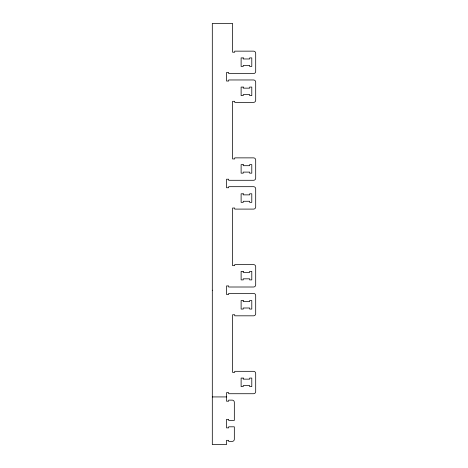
<?xml version="1.0" encoding="UTF-8"?>
<svg xmlns="http://www.w3.org/2000/svg" width="468" height="468" viewBox="0 0 468 468"><rect width="100%" height="100%" fill="white"/><g stroke="black" fill="none" stroke-linecap="round" stroke-linejoin="round"><path stroke-width="0.7" d="M212.302 396.928L226.53 396.928M212.302 290.207L212.302 444.6L226.53 444.6L226.53 440.329L228.665 440.329L228.665 441.4L232.198 441.4A2.135 2.135 0 0 0 234.328 439.265L234.328 426.81L228.665 426.81L228.665 427.881L226.53 427.881L226.53 419.34L228.665 419.34L228.665 420.41L234.328 420.41L234.328 402.269A2.135 2.135 0 0 0 232.222 400.134L228.665 400.134L228.665 401.199L226.53 401.199L226.53 392.664L228.665 392.664L228.665 393.728L253.568 393.728A2.135 2.135 0 0 0 255.698 391.593L255.698 373.452A2.135 2.135 0 0 0 253.568 371.317L234.714 371.317L234.714 372.382L232.578 372.382L232.578 314.753L234.714 314.753L234.714 315.818L253.568 315.818A2.135 2.135 0 0 0 255.698 313.689L255.698 295.542A2.135 2.135 0 0 0 253.568 293.407L228.665 293.407L228.665 294.477L226.53 294.477L226.53 285.936L228.665 285.936L228.665 287.007L253.568 287.007A2.135 2.135 0 0 0 255.698 284.872L255.698 266.731A2.135 2.135 0 0 0 253.568 264.596L234.714 264.596L234.714 265.66L232.578 265.66L232.578 208.032L234.714 208.032L234.714 209.097L253.568 209.097A2.135 2.135 0 0 0 255.698 206.961L255.698 188.82A2.135 2.135 0 0 0 253.568 186.685L228.665 186.685L228.665 187.756L226.53 187.756L226.53 179.215L228.665 179.215L228.665 180.285L253.568 180.285A2.135 2.135 0 0 0 255.698 178.15L255.698 160.003A2.135 2.135 0 0 0 253.568 157.868L234.714 157.868L234.714 158.939L232.578 158.939L232.578 101.31L234.714 101.31L234.714 102.375L253.568 102.375A2.135 2.135 0 0 0 255.698 100.24L255.698 82.099A2.135 2.135 0 0 0 253.568 79.964L228.665 79.964L228.665 81.028L226.53 81.028L226.53 72.493L228.665 72.493L228.665 73.558L253.568 73.558A2.135 2.135 0 0 0 255.698 71.423L255.698 53.282A2.135 2.135 0 0 0 253.568 51.147L234.714 51.147L234.714 52.217L232.578 52.217L232.578 23.4L212.302 23.4L212.302 290.207M243.249 57.909L241.114 57.909L241.114 66.444L243.249 66.444L243.249 65.38L249.655 65.38L249.655 66.444L251.79 66.444L251.79 57.909L249.655 57.909L249.655 58.974L243.249 58.974L243.249 57.909M243.249 87.077L241.114 87.077L241.114 95.618L243.249 95.618L243.249 94.548L249.655 94.548L249.655 95.618L251.79 95.618L251.79 87.077L249.655 87.077L249.655 88.148L243.249 88.148L243.249 87.077M243.249 164.631L241.114 164.631L241.114 173.166L243.249 173.166L243.249 172.101L249.655 172.101L249.655 173.166L251.79 173.166L251.79 164.631L249.655 164.631L249.655 165.695L243.249 165.695L243.249 164.631M243.249 193.799L241.114 193.799L241.114 202.34L243.249 202.34L243.249 201.269L249.655 201.269L249.655 202.34L251.79 202.34L251.79 193.799L249.655 193.799L249.655 194.869L243.249 194.869L243.249 193.799M243.249 271.352L241.114 271.352L241.114 279.893L243.249 279.893L243.249 278.823L249.655 278.823L249.655 279.893L251.79 279.893L251.79 271.352L249.655 271.352L249.655 272.423L243.249 272.423L243.249 271.352M243.249 300.526L241.114 300.526L241.114 309.061L243.249 309.061L243.249 307.997L249.655 307.997L249.655 309.061L251.79 309.061L251.79 300.526L249.655 300.526L249.655 301.591L243.249 301.591L243.249 300.526M243.249 378.074L241.114 378.074L241.114 386.615L243.249 386.615L243.249 385.544L249.655 385.544L249.655 386.615L251.79 386.615L251.79 378.074L249.655 378.074L249.655 379.144L243.249 379.144L243.249 378.074"/></g></svg>
